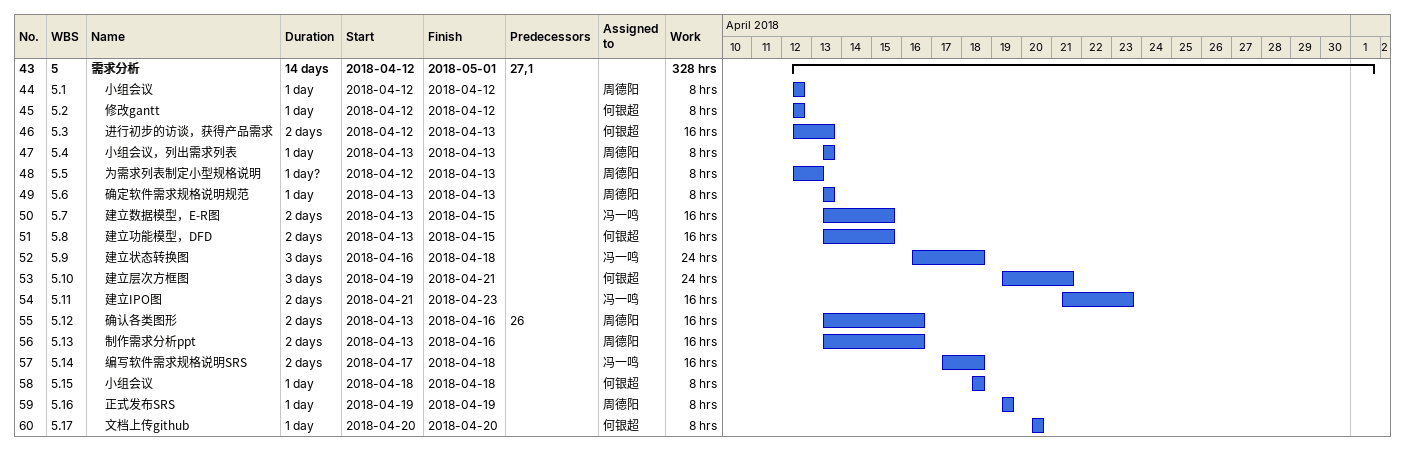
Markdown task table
| ID | WBS | Task | Duration | Start | Finish | Predecessors | Resources | Work (h) |
|---|---|---|---|---|---|---|---|---|
| 43 | 5 | **需求分析** | 14d | 2018-04-12 | 2018-05-01 | 27, 1 |  | 328 |
| 44 | 5.1 | 小组会议 | 1d | 2018-04-12 | 2018-04-12 |  | 周德阳 | 8 |
| 45 | 5.2 | 修改gantt | 1d | 2018-04-12 | 2018-04-12 |  | 何银超 | 8 |
| 46 | 5.3 | 进行初步的访谈，获得产品需求 | 2d | 2018-04-12 | 2018-04-13 |  | 何银超 | 16 |
| 47 | 5.4 | 小组会议，列出需求列表 | 1d | 2018-04-13 | 2018-04-13 |  | 周德阳 | 8 |
| 48 | 5.5 | 为需求列表制定小型规格说明 | 1d? | 2018-04-12 | 2018-04-13 |  | 周德阳 | 8 |
| 49 | 5.6 | 确定软件需求规格说明规范 | 1d | 2018-04-13 | 2018-04-13 |  | 周德阳 | 8 |
| 50 | 5.7 | 建立数据模型，E-R图 | 2d | 2018-04-13 | 2018-04-15 |  | 冯一鸣 | 16 |
| 51 | 5.8 | 建立功能模型，DFD | 2d | 2018-04-13 | 2018-04-15 |  | 何银超 | 16 |
| 52 | 5.9 | 建立状态转换图 | 3d | 2018-04-16 | 2018-04-18 |  | 冯一鸣 | 24 |
| 53 | 5.10 | 建立层次方框图 | 3d | 2018-04-19 | 2018-04-21 |  | 何银超 | 24 |
| 54 | 5.11 | 建立IPO图 | 2d | 2018-04-21 | 2018-04-23 |  | 冯一鸣 | 16 |
| 55 | 5.12 | 确认各类图形 | 2d | 2018-04-13 | 2018-04-16 | 26 | 周德阳 | 16 |
| 56 | 5.13 | 制作需求分析ppt | 2d | 2018-04-13 | 2018-04-16 |  | 周德阳 | 16 |
| 57 | 5.14 | 编写软件需求规格说明SRS | 2d | 2018-04-17 | 2018-04-18 |  | 冯一鸣 | 16 |
| 58 | 5.15 | 小组会议 | 1d | 2018-04-18 | 2018-04-18 |  | 何银超 | 8 |
| 59 | 5.16 | 正式发布SRS | 1d | 2018-04-19 | 2018-04-19 |  | 周德阳 | 8 |
| 60 | 5.17 | 文档上传github | 1d | 2018-04-20 | 2018-04-20 |  | 何银超 | 8 |
